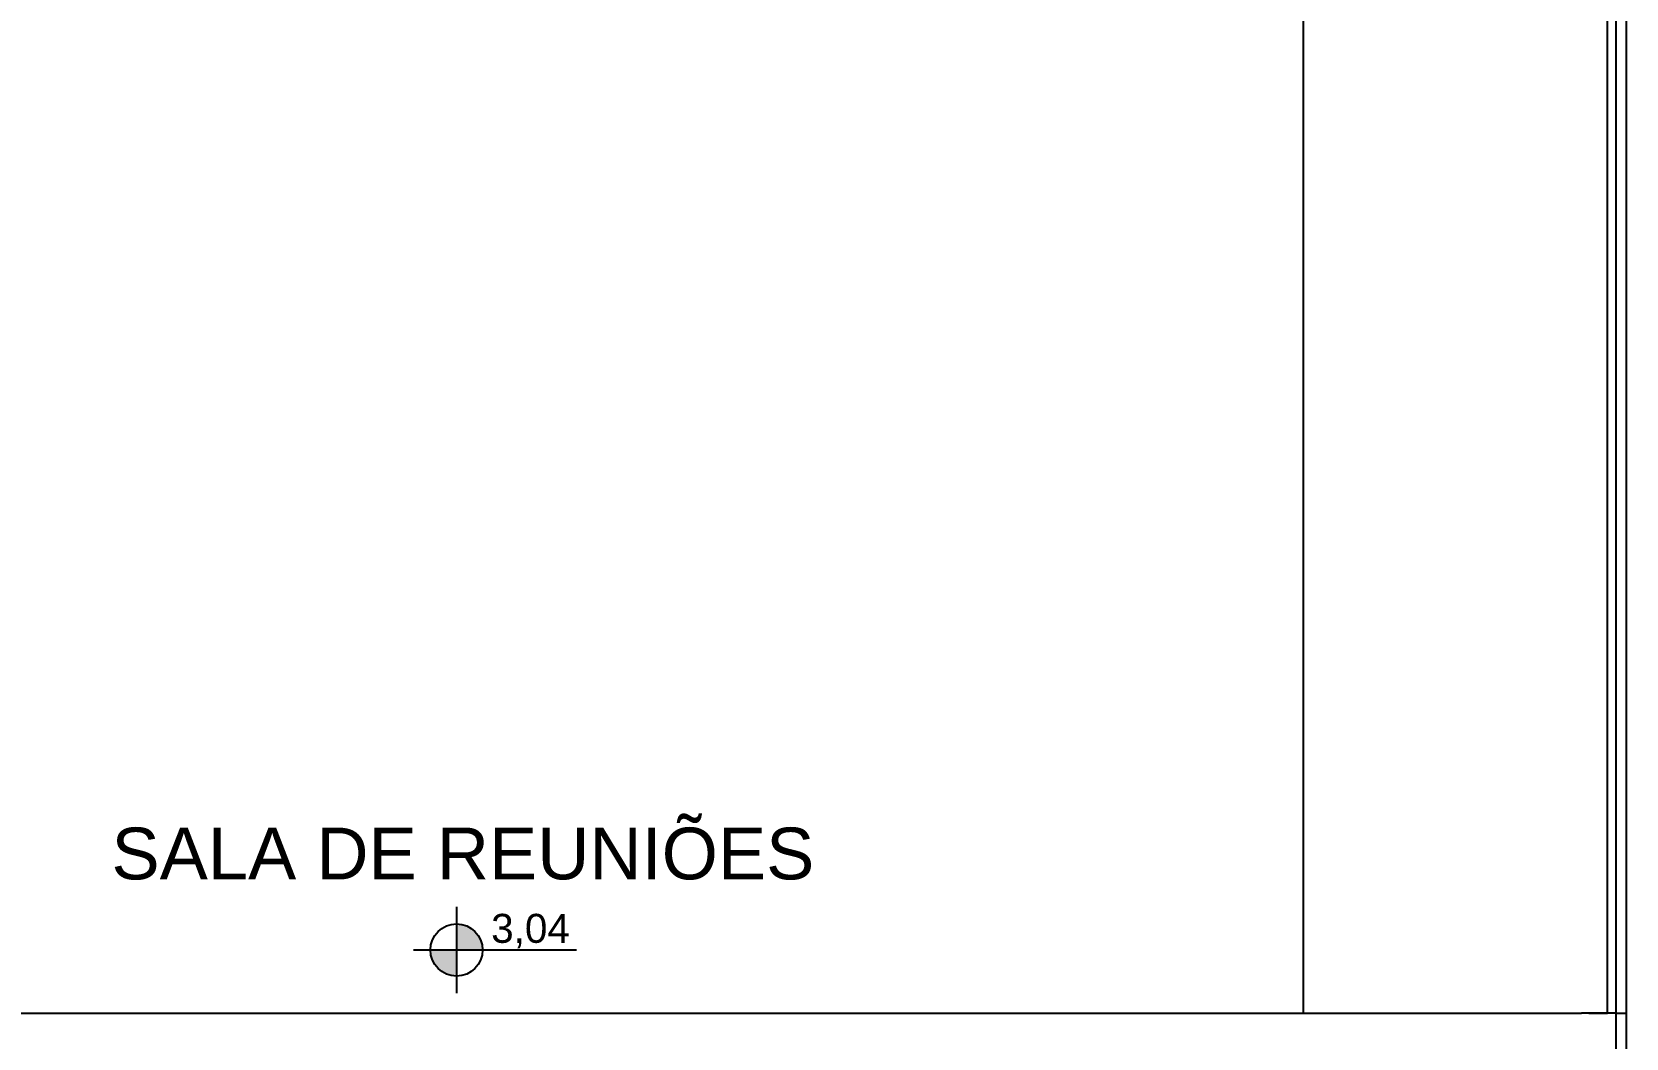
# Model space of a CAD drawing. Header units: millimetres. Extents: x 3212 to 6878, y 1640 to 3386.
# Drawn here: x 3317.695 to 3320.904, y 1645.402 to 1647.427 of the extents above; entities that cross this region are included whole.
import ezdxf

# ---------------------------------------------------------------- set-up
doc = ezdxf.new("R2010")
doc.units = ezdxf.units.MM
doc.header["$LTSCALE"] = 0.8
for name, color, linetype in [('A-PEN-B', 5, 'Continuous'), ('A-PEN-W', 7, 'Continuous'), ('A-PEN-Y', 2, 'Continuous'), ('NIVEIS', 1, 'Continuous')]:
    doc.layers.add(name, color=color, linetype=linetype)
doc.styles.add('CARIMBO_DADOS', font='arial.ttf', dxfattribs={"height": 0.1})
doc.styles.add('T20', font='PORT2', dxfattribs={"height": 0.2})
doc.styles.add('TEXT', font='arial.ttf')

# ---------------------------------------------------------------- blocks, each defined once
blk = doc.blocks.new('cotas')
at = {"layer": 'A-PEN-Y'}
h = blk.add_hatch(color=256, dxfattribs=at)
h.paths.add_polyline_path([(0.135, 0, 0.414214), (0, 0.135), (0, 0)])
h.paths.add_polyline_path([(0, 0), (-0.135, 0, 0.414214), (0, -0.135)])
at = {"layer": 'A-PEN-W'}
for p, q in [((0, 0.2226), (0, -0.2226)), ((-0.2226, 0), (0.621, 0))]:
    blk.add_line(p, q, dxfattribs=at)
blk.add_circle((0, 0), 0.135, dxfattribs=at)
at = {"layer": 'A-PEN-W', "style": 'T20'}
blk.add_attdef('COTA', (0.1674, 0.0378), '', height=0.15, dxfattribs=at)

msp = doc.modelspace()

# ---------------------------------------------------------------- linework, layer by layer
at = {"layer": 'A-PEN-B', "ltscale": 0.05}
for p, q in [((3320.867, 1645.4516), (3320.867, 1648.3516)), ((3320.8844, 1645.4516), (3320.8844, 1648.3516)), ((3320.9044, 1648.3516), (3320.9044, 1645.4516)), ((3316.7044, 1645.4516), (3320.2549, 1645.4516)), ((3320.2549, 1645.4516), (3320.4049, 1645.4516)), ((3320.4049, 1645.4516), (3320.7544, 1645.4516)), ((3320.7544, 1645.4516), (3320.8149, 1645.4516)), ((3320.867, 1645.4516), (3320.8149, 1645.4516)), ((3320.8296, 1645.4516), (3320.867, 1645.4516)), ((3320.8844, 1645.4516), (3320.867, 1645.4516)), ((3320.8844, 1645.4516), (3320.9044, 1645.4516)), ((3320.8844, 1645.3516), (3320.8844, 1645.4516)), ((3320.9044, 1645.4516), (3320.9044, 1645.3516))]:
    msp.add_line(p, q, dxfattribs=at)
at = {"layer": 'A-PEN-Y', "ltscale": 0.05}
msp.add_line((3320.2549, 1645.4516), (3320.2549, 1648.3516), dxfattribs=at)

# ---------------------------------------------------------------- block references
at = {"layer": 'NIVEIS', "color": 1}
ref = msp.add_blockref('cotas', (3318.5499, 1645.5789), dxfattribs=dict(at, xscale=0.3888717778383832, yscale=0.3888717778396463, zscale=0.3888717778396463))
ref.add_attrib('COTA', '3,04', (3318.6196, 1645.5933), dxfattribs={"color": 1, "height": 0.05833, "style": 'TEXT'})

# ---------------------------------------------------------------- texts
at = {"color": 230, "insert": (3318.5627, 1645.7724), "char_height": 0.104162, "attachment_point": 5, "style": 'CARIMBO_DADOS'}
msp.add_mtext('SALA DE REUNIÕES', dxfattribs=at)

doc.saveas('drawing.dxf')
